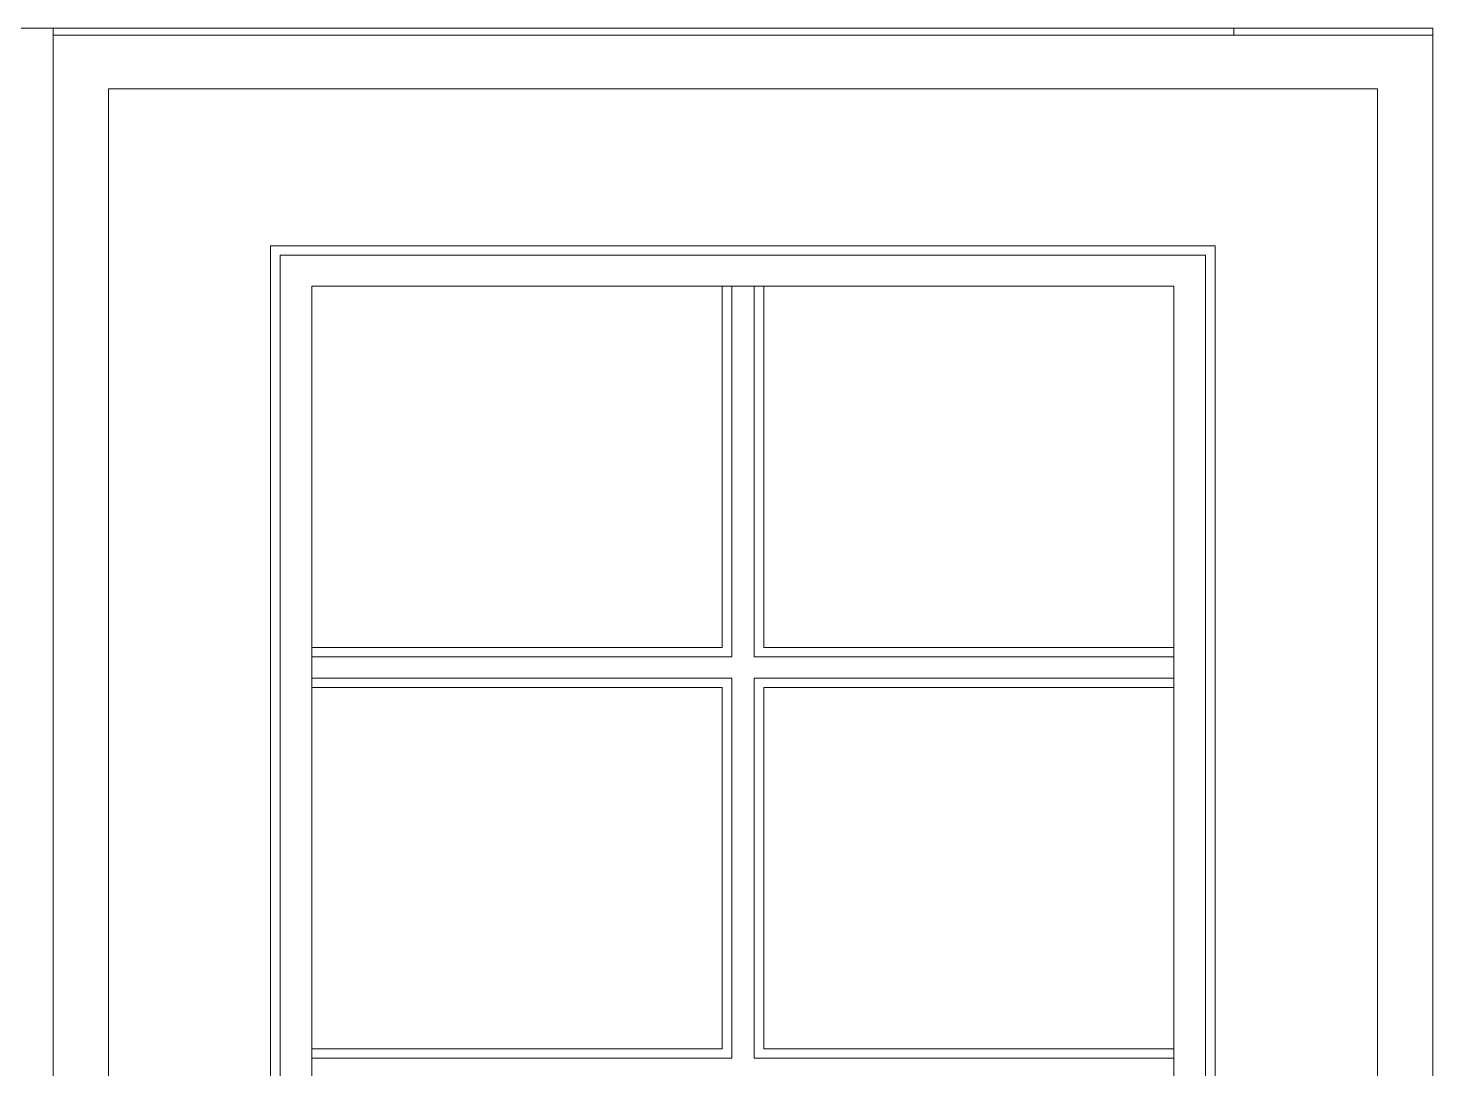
# Model space of a CAD drawing. Header units: inches. Extents: x -5142662 to -4941318, y -3361958 to -3160563.
# Drawn here: x -5011478.17 to -5011441.52, y -3261570.37 to -3261543.21 of the extents above; entities that cross this region are included whole.
import ezdxf

# ---------------------------------------------------------------- set-up
doc = ezdxf.new("R2010")
doc.units = ezdxf.units.IN
doc.header["$LTSCALE"] = 2
doc.header["$MEASUREMENT"] = 0
doc.layers.add('window', color=4, linetype='CONTINUOUS', lineweight=13)

msp = doc.modelspace()

# ---------------------------------------------------------------- linework, layer by layer
at = {"layer": 'window'}
for p, q in [((-5011531.515, -3261543.209), (-5011441.515, -3261543.209)), ((-5011477.515, -3261543.394), (-5011477.515, -3261543.209)), ((-5011446.707, -3261543.394), (-5011446.707, -3261543.209)), ((-5011441.515, -3261589.209), (-5011441.515, -3261543.209)), ((-5011477.515, -3261543.394), (-5011477.515, -3261589.209)), ((-5011441.515, -3261543.394), (-5011477.515, -3261543.394)), ((-5011476.069, -3261544.791), (-5011442.962, -3261544.791)), ((-5011476.069, -3261544.791), (-5011476.069, -3261589.209)), ((-5011442.962, -3261589.209), (-5011442.962, -3261544.791)), ((-5011471.839, -3261548.894), (-5011471.839, -3261589.209)), ((-5011471.839, -3261548.894), (-5011447.192, -3261548.894)), ((-5011471.587, -3261549.139), (-5011447.444, -3261549.139)), ((-5011471.587, -3261589.209), (-5011471.587, -3261549.139)), ((-5011447.444, -3261549.139), (-5011447.444, -3261589.209)), ((-5011447.192, -3261589.209), (-5011447.192, -3261548.894)), ((-5011470.759, -3261589.209), (-5011470.759, -3261549.942)), ((-5011470.759, -3261549.942), (-5011448.272, -3261549.942)), ((-5011460.055, -3261549.942), (-5011460.055, -3261559.371)), ((-5011459.803, -3261549.942), (-5011459.803, -3261559.616)), ((-5011459.227, -3261559.616), (-5011459.227, -3261549.942)), ((-5011458.975, -3261549.942), (-5011458.975, -3261559.371)), ((-5011448.272, -3261589.209), (-5011448.272, -3261549.942)), ((-5011470.759, -3261559.371), (-5011460.055, -3261559.371)), ((-5011458.975, -3261559.371), (-5011448.272, -3261559.371)), ((-5011459.803, -3261559.616), (-5011470.759, -3261559.616)), ((-5011448.272, -3261559.616), (-5011459.227, -3261559.616)), ((-5011470.759, -3261560.175), (-5011459.803, -3261560.175)), ((-5011459.803, -3261560.175), (-5011459.803, -3261570.093)), ((-5011459.227, -3261570.093), (-5011459.227, -3261560.175)), ((-5011459.227, -3261560.175), (-5011448.272, -3261560.175)), ((-5011470.759, -3261560.419), (-5011460.055, -3261560.419)), ((-5011460.055, -3261560.419), (-5011460.055, -3261569.848)), ((-5011458.975, -3261560.419), (-5011458.975, -3261569.848)), ((-5011458.975, -3261560.419), (-5011448.272, -3261560.419)), ((-5011470.759, -3261569.848), (-5011460.055, -3261569.848)), ((-5011459.803, -3261570.093), (-5011470.759, -3261570.093)), ((-5011448.272, -3261570.093), (-5011459.227, -3261570.093)), ((-5011458.975, -3261569.848), (-5011448.272, -3261569.848))]:
    msp.add_line(p, q, dxfattribs=at)

doc.saveas('drawing.dxf')
